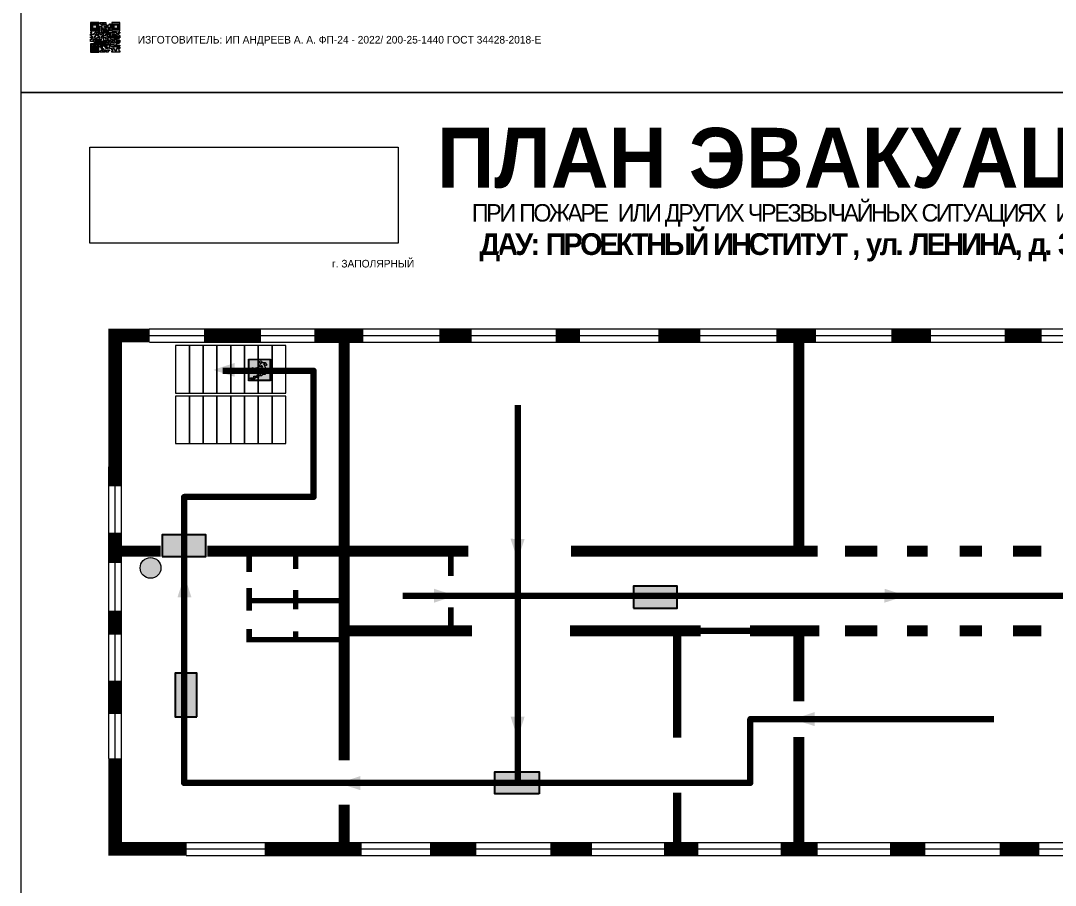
# Model space of a CAD drawing. Header units: millimetres. Extents: x 13114 to 67229, y 22859 to 38520.
# Drawn here: x 25589.3 to 25968.8, y 36054.6 to 36371.9 of the extents above; entities that cross this region are included whole.
import ezdxf

# ---------------------------------------------------------------- set-up
doc = ezdxf.new("R2010")
doc.units = ezdxf.units.MM
doc.layers.add('План_Штампы', color=7, linetype='Continuous')
doc.styles.add('обычный', font='arial.ttf')
picture_1 = doc.add_image_def('image1.jpg', size_in_pixel=(337, 105))

# ---------------------------------------------------------------- blocks, each defined once
blk = doc.blocks.new('A$C7B4425F7')
at = {"true_color": 0xffffff}
blk.add_hatch(color=7, dxfattribs=at).paths.add_polyline_path([(0, 0), (-16, 0), (-16, -8), (0, -8)])
h = blk.add_hatch(color=126)
h.paths.add_polyline_path([(-0.2, -0.2), (-15.8, -0.2), (-15.8, -7.8), (-0.2, -7.8)])
h.paths.add_polyline_path([(-11.76, -2.03), (-11.76, -3.66), (-11.17, -3.66, -0.568275), (-11.17, -6.18), (-12.58, -6.18), (-12.58, -2.03)], flags=16)
h.paths.add_polyline_path([(-13.33, -4.12, -0.495768), (-13.59, -6.18), (-15.03, -6.18), (-15.03, -2.03), (-13.59, -2.03, -0.487973)], flags=16)
h.paths.add_polyline_path([(-10.25, -2.03), (-9.48, -2.03), (-9.48, -6.18), (-10.25, -6.18)], flags=16)
h.paths.add_polyline_path([(-13.84, -3.69), (-14.24, -3.69), (-14.24, -3.03), (-13.9, -3.03, -0.692621)], flags=0)
h.paths.add_polyline_path([(-9.15, -2.03), (-8.4, -2.03), (-8.04, -3.07), (-7.68, -2.03), (-6.93, -2.03), (-7.64, -4.1), (-6.93, -6.18), (-7.68, -6.18), (-8.04, -5.14), (-8.4, -6.18), (-9.15, -6.18), (-8.44, -4.1)], flags=16)
h.paths.add_polyline_path([(-11.76, -4.46), (-11.42, -4.46, -0.692621), (-11.36, -5.12), (-11.76, -5.12)], flags=0)
h.paths.add_polyline_path([(-13.9, -5.2), (-14.24, -5.2), (-14.24, -4.55), (-13.84, -4.55, -0.708038)], flags=0)
edge = h.paths.add_edge_path(flags=16)
edge.add_ellipse((-5.51, -4.08), major_axis=(0, 2.05), ratio=0.586184, start_angle=0, end_angle=360)
edge = h.paths.add_edge_path(flags=0)
edge.add_ellipse((-5.51, -4.08), major_axis=(0, 1.14), ratio=0.454828, start_angle=0, end_angle=360)
h.paths.add_polyline_path([(-4.13, -4.96, 0.377264), (-3.48, -4.52, 0.0555), (-3.16, -2.03), (-1.66, -2.03), (-1.66, -4.96), (-0.96, -4.96), (-0.96, -7.01), (-1.75, -7.01), (-1.75, -6.18), (-3.3, -6.18), (-3.3, -7.02), (-4.13, -7.02)], flags=16)
h.paths.add_polyline_path([(-2.73, -2.91), (-2.28, -2.91), (-2.28, -4.96), (-3.05, -4.96, 0.079136)], flags=0)
at = {"color": 126}
blk.add_lwpolyline([(-16, -8), (0, -8), (0, 0), (-16, 0)], close=True, dxfattribs=at)
blk = doc.blocks.new('A$C32E8229D')
at = {"true_color": 0xffffff}
blk.add_hatch(color=7, dxfattribs=at).paths.add_polyline_path([(0, 0), (0, -8), (16, -8), (16, 0)])
h = blk.add_hatch(color=126)
h.paths.add_polyline_path([(0.2, -0.2), (15.8, -0.2), (15.8, -7.8), (0.2, -7.8)])
h.paths.add_polyline_path([(13.49, -2.05), (12.08, -2.05), (11.37, -2.63, 0.162397), (11.29, -2.84), (11.29, -3.63), (10.35, -3.63), (10.35, -4.05), (11.68, -4.05), (11.68, -3.48), (12.26, -4.28), (11.29, -5.1), (11.29, -6.78), (11.85, -6.78), (11.85, -5.44), (12.8, -4.64), (12.8, -5.94), (14.46, -5.94), (14.46, -5.39), (13.45, -5.39), (13.45, -3.97), (12.46, -2.59), (13.15, -2.59), (13.69, -3.34), (14.18, -3)], flags=16)
h.paths.add_polyline_path([(10.74, -1.82, 1), (11.8, -1.82, 1)], flags=16)
h.paths.add_polyline_path([(9.39, -3.59), (5.99, -3.59), (6.56, -3.03), (5.91, -3.03), (5.1, -3.83), (5.91, -4.64), (6.56, -4.64), (5.99, -4.09), (9.39, -4.09)], flags=16)
h.paths.add_polyline_path([(4.29, -1.08), (1.72, -1.08), (1.72, -6.6), (4.29, -6.6)], flags=16)
at = {"color": 126}
blk.add_lwpolyline([(16, -8), (0, -8), (0, 0), (16, 0)], close=True, dxfattribs=at)
blk = doc.blocks.new('вниз 3')
at = {"lineweight": 0, "true_color": 0xffffff}
h = blk.add_hatch(color=7, dxfattribs=at)
h.dxf.hatch_style = 1
h.paths.add_polyline_path([(40997.5, -4475.69), (40997.25, -4475.28), (40995.76, -4476.15), (40995.97, -4475.23), (40995.39, -4475.56), (40995.05, -4476.83), (40996.33, -4477.17), (40996.91, -4476.83), (40996, -4476.55)], flags=0)
h.paths.add_polyline_path([(40999.81, -4473.95), (41000.22, -4473.95), (41000.64, -4474.67), (41001.03, -4474.43), (41000.46, -4473.49), (41000.42, -4473.49), (40999.43, -4473.49), (40998.68, -4473.92), (40998.68, -4474.57), (40997.88, -4474.57), (40997.88, -4475), (40999.14, -4475), (40999.14, -4474.43), (40999.14, -4474.38), (40999.59, -4475.15), (40998.72, -4475.67), (40998.72, -4477.06), (40999.24, -4477.06), (40999.24, -4475.96), (40999.95, -4475.56), (40999.95, -4476.43), (41001.61, -4476.43), (41001.61, -4475.88), (41000.47, -4475.88), (41000.47, -4475.12)], flags=0)
h.paths.add_polyline_path([(40999.2, -4473.24, 1), (40998.35, -4473.24, 1)], flags=0)
h.paths.add_polyline_path([(41000.46, -4477.26), (41001.69, -4477.26), (41001.69, -4476.84), (41000.03, -4476.84), (41000.03, -4477.39), (40998.78, -4477.39), (40998.78, -4477.95), (40997.53, -4477.95), (40997.53, -4478.5), (40996.29, -4478.5), (40996.29, -4479.06), (40995.05, -4479.06), (40995.05, -4479.48), (40995.29, -4479.48), (40996.72, -4479.48), (40996.72, -4478.92), (40997.97, -4478.92), (40997.97, -4478.36), (40999.2, -4478.36), (40999.2, -4477.81), (41000.46, -4477.81)], flags=0)
h.paths.add_polyline_path([(41002.37, -4472.17), (40994.37, -4472.17), (40994.37, -4480.17), (41002.37, -4480.17)])
h.paths.add_polyline_path([(41002.16, -4479.96), (40994.57, -4479.96), (40994.57, -4472.37), (41002.16, -4472.37)], flags=16)
h.paths.add_polyline_path([(41001.61, -4475.88), (41001.61, -4476.43), (40999.95, -4476.43), (40999.95, -4475.56), (40999.24, -4475.96), (40999.24, -4477.06), (40998.72, -4477.06), (40998.72, -4475.67), (40999.59, -4475.15), (40999.14, -4474.38), (40999.14, -4474.43), (40999.14, -4475), (40997.88, -4475), (40997.88, -4474.57), (40998.68, -4474.57), (40998.68, -4473.92), (40999.43, -4473.49), (41000.42, -4473.49), (41000.46, -4473.49), (41001.03, -4474.43), (41000.64, -4474.67), (41000.22, -4473.95), (40999.81, -4473.95), (41000.47, -4475.12), (41000.47, -4475.88)], flags=0)
h.paths.add_polyline_path([(41001.69, -4476.84), (41001.69, -4477.26), (41000.46, -4477.26), (41000.46, -4477.81), (40999.2, -4477.81), (40999.2, -4478.36), (40997.97, -4478.36), (40997.97, -4478.92), (40996.72, -4478.92), (40996.72, -4479.48), (40995.05, -4479.48), (40995.05, -4479.06), (40996.29, -4479.06), (40996.29, -4478.5), (40997.53, -4478.5), (40997.53, -4477.95), (40998.78, -4477.95), (40998.78, -4477.39), (41000.03, -4477.39), (41000.03, -4476.84)], flags=0)
h.paths.add_polyline_path([(40998.35, -4473.24, -1), (40999.2, -4473.24, -1)], flags=0)
h.paths.add_polyline_path([(40997.5, -4475.69), (40996, -4476.55), (40996.91, -4476.83), (40996.33, -4477.17), (40995.05, -4476.83), (40995.39, -4475.56), (40995.97, -4475.23), (40995.76, -4476.15), (40997.25, -4475.28)], flags=0)
at = {"lineweight": 0}
h = blk.add_hatch(color=126, dxfattribs=at)
h.dxf.hatch_style = 1
h.paths.add_polyline_path([(41002.16, -4472.37), (40994.57, -4472.37), (40994.57, -4479.96), (41002.16, -4479.96)])
h.paths.add_polyline_path([(40995.97, -4475.23), (40995.76, -4476.15), (40997.25, -4475.28), (40997.5, -4475.69), (40996, -4476.55), (40996.91, -4476.83), (40996.33, -4477.17), (40995.05, -4476.83), (40995.39, -4475.56)], flags=16)
h.paths.add_polyline_path([(40997.88, -4474.57), (40998.68, -4474.57), (40998.68, -4473.92), (40999.43, -4473.49), (41000.42, -4473.49), (41000.46, -4473.49), (41001.03, -4474.43), (41000.64, -4474.67), (41000.22, -4473.95), (40999.81, -4473.95), (41000.47, -4475.12), (41000.47, -4475.88), (41001.61, -4475.88), (41001.61, -4476.43), (40999.95, -4476.43), (40999.95, -4475.56), (40999.24, -4475.96), (40999.24, -4477.06), (40998.72, -4477.06), (40998.72, -4475.67), (40999.59, -4475.15), (40999.14, -4474.38), (40999.14, -4474.43), (40999.14, -4475), (40997.88, -4475)], flags=16)
h.paths.add_polyline_path([(40998.35, -4473.24, -1), (40999.2, -4473.24, -1)], flags=16)
h.paths.add_polyline_path([(40997.53, -4477.95), (40998.78, -4477.95), (40998.78, -4477.39), (41000.03, -4477.39), (41000.03, -4476.84), (41001.69, -4476.84), (41001.69, -4477.26), (41000.46, -4477.26), (41000.46, -4477.81), (40999.2, -4477.81), (40999.2, -4478.36), (40997.97, -4478.36), (40997.97, -4478.92), (40996.72, -4478.92), (40996.72, -4479.48), (40995.05, -4479.48), (40995.05, -4479.06), (40996.29, -4479.06), (40996.29, -4478.5), (40997.53, -4478.5)], flags=16)
at = {"lineweight": 0, "true_color": 0xffffff}
h = blk.add_hatch(color=7, dxfattribs=at)
h.dxf.hatch_style = 1
h.paths.add_polyline_path([(40999.2, -4473.24, 1), (40998.35, -4473.24, 1)])
h.paths.add_polyline_path([(40999.81, -4473.95), (41000.22, -4473.95), (41000.64, -4474.67), (41001.03, -4474.43), (41000.46, -4473.49), (41000.42, -4473.49), (40999.43, -4473.49), (40998.68, -4473.92), (40998.68, -4474.57), (40997.88, -4474.57), (40997.88, -4475), (40999.14, -4475), (40999.14, -4474.43), (40999.14, -4474.38), (40999.59, -4475.15), (40998.72, -4475.67), (40998.72, -4477.06), (40999.24, -4477.06), (40999.24, -4475.96), (40999.95, -4475.56), (40999.95, -4476.43), (41001.61, -4476.43), (41001.61, -4475.88), (41000.47, -4475.88), (41000.47, -4475.12)])
h.paths.add_polyline_path([(40999.2, -4477.81), (41000.46, -4477.81), (41000.46, -4477.26), (41001.69, -4477.26), (41001.69, -4476.84), (41000.03, -4476.84), (41000.03, -4477.39), (40998.78, -4477.39), (40998.78, -4477.95), (40997.53, -4477.95), (40997.53, -4478.5), (40996.29, -4478.5), (40996.29, -4479.06), (40995.05, -4479.06), (40995.05, -4479.48), (40995.29, -4479.48), (40996.72, -4479.48), (40996.72, -4478.92), (40997.97, -4478.92), (40997.97, -4478.36), (40999.2, -4478.36)])
h.paths.add_polyline_path([(40997.5, -4475.69), (40997.25, -4475.28), (40995.76, -4476.15), (40995.97, -4475.23), (40995.39, -4475.56), (40995.05, -4476.83), (40996.33, -4477.17), (40996.91, -4476.83), (40996, -4476.55)])
at = {"color": 126, "lineweight": 0}
for points in [[(40994.37, -4472.17), (41002.37, -4472.17), (41002.37, -4480.17), (40994.37, -4480.17)], [(40994.57, -4472.37), (41002.16, -4472.37), (41002.16, -4479.96), (40994.57, -4479.96)]]:
    blk.add_lwpolyline(points, close=True, dxfattribs=at)
for points in [[(40999.14, -4474.43), (40999.14, -4475), (40997.88, -4475), (40997.88, -4474.57), (40998.68, -4474.57), (40998.68, -4473.92), (40999.43, -4473.49), (41000.42, -4473.49), (41000.46, -4473.49), (41001.03, -4474.43), (41000.64, -4474.67), (41000.22, -4473.95), (40999.81, -4473.95), (41000.47, -4475.12), (41000.47, -4475.88), (41001.61, -4475.88), (41001.61, -4476.43), (40999.95, -4476.43), (40999.95, -4475.56), (40999.24, -4475.96), (40999.24, -4477.06), (40998.72, -4477.06), (40998.72, -4475.67), (40999.59, -4475.15), (40999.14, -4474.38), (40999.14, -4474.43)], [(40995.05, -4476.83), (40995.39, -4475.56), (40995.97, -4475.23), (40995.76, -4476.15), (40997.25, -4475.28), (40997.5, -4475.69), (40996, -4476.55), (40996.91, -4476.83), (40996.33, -4477.17), (40995.05, -4476.83)], [(40995.29, -4479.48), (40995.05, -4479.48), (40995.05, -4479.06), (40996.29, -4479.06), (40996.29, -4478.5), (40997.53, -4478.5), (40997.53, -4477.95), (40998.78, -4477.95), (40998.78, -4477.39), (41000.03, -4477.39), (41000.03, -4476.84), (41001.69, -4476.84), (41001.69, -4477.26), (41000.46, -4477.26), (41000.46, -4477.81), (40999.2, -4477.81), (40999.2, -4478.36), (40997.97, -4478.36), (40997.97, -4478.92), (40996.72, -4478.92), (40996.72, -4479.48), (40995.05, -4479.48)]]:
    blk.add_lwpolyline(points, dxfattribs=at)
blk.add_circle((40998.77, -4473.24), 0.426, dxfattribs=at)
blk = doc.blocks.new('A$C7B8C2D5B')
at = {"lineweight": 0}
h = blk.add_hatch(color=5, dxfattribs=at)
h.dxf.hatch_style = 1
h.paths.add_polyline_path([(1.4, -3.02, 1), (-2.11, -3.02, 1)])
at = {"color": 5, "lineweight": 0}
blk.add_circle((-0.36, -3.02), 1.75, dxfattribs=at)
blk = doc.blocks.new('QR')
at = {"lineweight": 0}
h = blk.add_hatch(color=256, dxfattribs=at)
h.dxf.hatch_style = 1
h.paths.add_polyline_path([(9241.16, 2687.38), (9242.01, 2687.38), (9242.01, 2687.83), (9241.59, 2687.83), (9241.59, 2688.68), (9239.45, 2688.68), (9239.45, 2688.25), (9239.86, 2688.25), (9239.86, 2687.83), (9240.29, 2687.83), (9240.29, 2688.25), (9241.16, 2688.25), (9241.16, 2687.83), (9240.29, 2687.83), (9240.29, 2687.38), (9239.45, 2687.38), (9239.45, 2685.22), (9238.57, 2685.22), (9238.57, 2684.8), (9239.02, 2684.8), (9239.02, 2684.37), (9238.13, 2684.37), (9238.13, 2683.92), (9239.02, 2683.92), (9239.02, 2683.5), (9239.44, 2683.5), (9239.44, 2682.64), (9239.87, 2682.64), (9239.87, 2682.18), (9239.44, 2682.18), (9239.44, 2682.64), (9238.13, 2682.64), (9238.13, 2681.76), (9237.71, 2681.76), (9237.71, 2682.64), (9238.13, 2682.64), (9238.13, 2683.07), (9237.27, 2683.07), (9237.27, 2683.51), (9237.71, 2683.51), (9237.71, 2684.37), (9238.13, 2684.37), (9238.13, 2685.22), (9237.71, 2685.22), (9237.71, 2684.8), (9237.28, 2684.8), (9237.28, 2684.38), (9235.98, 2684.38), (9235.98, 2683.92), (9236.4, 2683.92), (9236.4, 2683.49), (9236.84, 2683.49), (9236.84, 2683.07), (9236.4, 2683.07), (9236.4, 2682.64), (9235.98, 2682.64), (9235.98, 2681.76), (9237.29, 2681.76), (9237.29, 2681.33), (9239.43, 2681.33), (9239.43, 2681.76), (9240.74, 2681.76), (9240.74, 2683.05), (9239.87, 2683.05), (9239.87, 2683.5), (9240.29, 2683.5), (9240.29, 2683.91), (9240.74, 2683.91), (9240.74, 2684.81), (9240.29, 2684.81), (9240.29, 2684.79), (9240.29, 2684.37), (9239.45, 2684.37), (9239.45, 2684.8), (9239.87, 2684.8), (9239.87, 2685.21), (9240.74, 2685.21), (9240.74, 2686.1), (9240.29, 2686.1), (9240.29, 2685.64), (9239.86, 2685.64), (9239.86, 2686.95), (9240.29, 2686.95), (9240.29, 2686.52), (9240.74, 2686.52), (9240.74, 2686.1), (9241.16, 2686.1), (9241.16, 2686.53), (9241.59, 2686.53), (9241.59, 2686.1), (9242.02, 2686.1), (9242.02, 2685.21), (9241.59, 2685.21), (9241.59, 2686.1), (9241.16, 2686.1), (9241.16, 2685.21), (9240.74, 2685.21), (9240.74, 2684.81), (9242.89, 2684.81), (9242.89, 2685.22), (9242.47, 2685.22), (9242.47, 2686.11), (9242.89, 2686.11), (9242.89, 2686.52), (9242.46, 2686.52), (9242.46, 2686.95), (9242.89, 2686.95), (9242.89, 2686.52), (9243.32, 2686.52), (9243.32, 2688.26), (9242.9, 2688.26), (9242.9, 2687.83), (9242.47, 2687.83), (9242.47, 2687.38), (9242.01, 2687.38), (9242.01, 2686.94), (9241.16, 2686.94)])
h.paths.add_polyline_path([(9239.02, 2682.18), (9239.02, 2681.76), (9238.54, 2681.76), (9238.54, 2682.18)], flags=16)
h.paths.add_polyline_path([(9237.27, 2682.65), (9237.27, 2682.19), (9236.83, 2682.19), (9236.83, 2682.65)], flags=16)
h = blk.add_hatch(color=256, dxfattribs=at)
h.dxf.hatch_style = 1
h.paths.add_polyline_path([(9238.15, 2687.83), (9236.83, 2687.83), (9236.83, 2686.52), (9238.15, 2686.52)], flags=0)
h.paths.add_polyline_path([(9239.01, 2685.65), (9239.01, 2688.68), (9235.98, 2688.68), (9235.98, 2685.65)])
h.paths.add_polyline_path([(9236.41, 2686.1), (9236.41, 2688.26), (9238.56, 2688.26), (9238.56, 2686.1)], flags=16)
h.paths.add_polyline_path([(9236.83, 2686.52), (9236.83, 2687.83), (9238.15, 2687.83), (9238.15, 2686.52)], flags=0)
h = blk.add_hatch(color=256, dxfattribs=at)
h.dxf.hatch_style = 1
h.paths.add_polyline_path([(9238.15, 2686.52), (9238.15, 2687.83), (9236.83, 2687.83), (9236.83, 2686.52)])
h.paths.add_polyline_path([(9245.91, 2686.52), (9245.91, 2687.83), (9244.59, 2687.83), (9244.59, 2686.52)], flags=0)
h.paths.add_polyline_path([(9246.77, 2685.65), (9246.77, 2688.68), (9243.74, 2688.68), (9243.74, 2685.65)])
h.paths.add_polyline_path([(9244.17, 2686.1), (9244.17, 2688.26), (9246.32, 2688.26), (9246.32, 2686.1)], flags=16)
h.paths.add_polyline_path([(9244.59, 2686.52), (9244.59, 2687.83), (9245.91, 2687.83), (9245.91, 2686.52)], flags=0)
h = blk.add_hatch(color=256, dxfattribs=at)
h.dxf.hatch_style = 1
h.paths.add_polyline_path([(9240.75, 2681.76), (9240.75, 2681.35), (9241.17, 2681.35), (9241.17, 2681.76)])
h.paths.add_polyline_path([(9241.6, 2682.18), (9241.17, 2682.18), (9241.17, 2681.76), (9241.6, 2681.76)])
h.paths.add_polyline_path([(9242.47, 2681.34), (9242.47, 2682.19), (9242.02, 2682.19), (9242.02, 2681.76), (9241.6, 2681.76), (9241.6, 2681.34)])
h.paths.add_polyline_path([(9239.87, 2678.3), (9239.44, 2678.3), (9239.44, 2677.89), (9241.17, 2677.89), (9241.17, 2678.3), (9240.28, 2678.3), (9240.28, 2678.73), (9239.87, 2678.73)])
h.paths.add_polyline_path([(9240.75, 2678.73), (9240.75, 2679.19), (9240.28, 2679.19), (9240.28, 2678.73)])
h.paths.add_polyline_path([(9241.6, 2678.73), (9241.17, 2678.73), (9241.17, 2678.3), (9241.6, 2678.3)])
h.paths.add_polyline_path([(9242.02, 2678.3), (9241.6, 2678.3), (9241.6, 2677.89), (9242.48, 2677.89), (9242.48, 2678.31), (9242.9, 2678.31), (9242.9, 2678.73), (9242.02, 2678.73)])
h.paths.add_polyline_path([(9246.36, 2684.37), (9246.36, 2684.79), (9245.93, 2684.79), (9245.93, 2684.37)])
h.paths.add_polyline_path([(9246.78, 2685.2), (9246.36, 2685.2), (9246.36, 2684.79), (9246.78, 2684.79)])
h.paths.add_polyline_path([(9245.91, 2687.83), (9244.59, 2687.83), (9244.59, 2686.52), (9245.91, 2686.52)])
h = blk.add_hatch(color=256, dxfattribs=at)
h.dxf.hatch_style = 1
h.paths.add_polyline_path([(9243.32, 2686.11), (9242.89, 2686.11), (9242.89, 2685.64), (9243.32, 2685.64)])
h.paths.add_polyline_path([(9239.02, 2683.07), (9239.02, 2683.5), (9238.56, 2683.5), (9238.56, 2683.07)])
h.paths.add_polyline_path([(9236.4, 2684.8), (9236.4, 2685.22), (9235.98, 2685.22), (9235.98, 2684.8)])
h.paths.add_polyline_path([(9236.4, 2683.07), (9236.4, 2683.49), (9235.98, 2683.49), (9235.98, 2683.07)])
h = blk.add_hatch(color=256, dxfattribs=at)
h.dxf.hatch_style = 1
h.paths.add_polyline_path([(9243.32, 2682.64), (9243.32, 2683.07), (9244.62, 2683.07), (9244.62, 2684.37), (9243.74, 2684.37), (9243.74, 2684.8), (9244.62, 2684.8), (9244.62, 2684.37), (9245.48, 2684.37), (9245.48, 2685.22), (9243.32, 2685.22), (9243.32, 2683.5), (9242.89, 2683.5), (9242.89, 2683.06), (9242.01, 2683.06), (9242.01, 2683.91), (9242.47, 2683.91), (9242.47, 2683.5), (9242.89, 2683.5), (9242.89, 2684.38), (9241.59, 2684.38), (9241.59, 2683.91), (9240.74, 2683.91), (9240.74, 2683.05), (9241.59, 2683.05), (9241.59, 2682.64), (9242.47, 2682.64), (9242.47, 2682.19), (9242.91, 2682.19), (9242.91, 2681.34), (9242.48, 2681.34), (9242.48, 2680.91), (9242.91, 2680.91), (9242.91, 2679.17), (9243.75, 2679.17), (9243.75, 2678.73), (9244.2, 2678.73), (9244.2, 2678.3), (9243.75, 2678.3), (9243.75, 2677.88), (9246.78, 2677.88), (9246.78, 2678.3), (9246.35, 2678.3), (9246.35, 2679.19), (9245.48, 2679.19), (9245.48, 2678.31), (9245.05, 2678.31), (9245.05, 2678.73), (9244.62, 2678.73), (9244.62, 2679.19), (9244.2, 2679.19), (9244.2, 2679.61), (9245.05, 2679.61), (9245.05, 2680.46), (9245.48, 2680.46), (9245.48, 2681.34), (9245.04, 2681.34), (9245.04, 2681.76), (9244.63, 2681.76), (9244.63, 2682.19), (9244.21, 2682.19), (9244.21, 2681.76), (9243.32, 2681.76), (9243.32, 2682.19), (9244.21, 2682.19), (9244.21, 2682.64)])
h.paths.add_polyline_path([(9243.75, 2683.49), (9243.75, 2683.92), (9244.21, 2683.92), (9244.21, 2683.49)], flags=16)
h.paths.add_polyline_path([(9243.32, 2681.34), (9244.63, 2681.34), (9244.63, 2680.04), (9243.32, 2680.04)], flags=16)
h.paths.add_polyline_path([(9243.76, 2680.89), (9244.18, 2680.89), (9244.18, 2680.48), (9243.76, 2680.48)], flags=0)
h = blk.add_hatch(color=256, dxfattribs=at)
h.dxf.hatch_style = 1
h.paths.add_polyline_path([(9246.36, 2683.07), (9246.78, 2683.07), (9246.78, 2683.92), (9246.36, 2683.92), (9246.36, 2683.49), (9245.92, 2683.49), (9245.92, 2683.92), (9245.06, 2683.92), (9245.06, 2683.49), (9245.48, 2683.49), (9245.48, 2683.07), (9244.62, 2683.07), (9244.62, 2682.65), (9245.05, 2682.65), (9245.05, 2682.18), (9245.48, 2682.18), (9245.48, 2682.65), (9246.36, 2682.65)])
h.paths.add_polyline_path([(9246.78, 2682.18), (9246.36, 2682.18), (9246.36, 2681.75), (9245.92, 2681.75), (9245.92, 2682.18), (9245.48, 2682.18), (9245.48, 2681.34), (9245.48, 2681.34), (9245.94, 2681.34), (9245.94, 2680.91), (9246.36, 2680.91), (9246.36, 2681.34), (9246.78, 2681.34)])
h = blk.add_hatch(color=256, dxfattribs=at)
h.dxf.hatch_style = 1
h.paths.add_polyline_path([(9235.98, 2680.9), (9235.98, 2677.86), (9239.02, 2677.86), (9239.02, 2680.9)])
h.paths.add_polyline_path([(9238.57, 2680.48), (9238.57, 2678.32), (9236.41, 2678.32), (9236.41, 2680.48)], flags=16)
h.paths.add_polyline_path([(9238.15, 2680.05), (9238.15, 2678.74), (9236.83, 2678.74), (9236.83, 2680.05)], flags=0)
h = blk.add_hatch(color=256, dxfattribs=at)
h.dxf.hatch_style = 1
h.paths.add_polyline_path([(9238.15, 2680.05), (9236.83, 2680.05), (9236.83, 2678.74), (9238.15, 2678.74)])
h = blk.add_hatch(color=256, dxfattribs=at)
h.dxf.hatch_style = 1
h.paths.add_polyline_path([(9242.02, 2680.46), (9242.48, 2680.46), (9242.48, 2680.91), (9241.58, 2680.91), (9241.58, 2681.35), (9241.17, 2681.35), (9241.17, 2680.91), (9240.75, 2680.91), (9240.75, 2681.33), (9239.43, 2681.33), (9239.43, 2680.46), (9239.86, 2680.46), (9239.86, 2680.92), (9240.3, 2680.92), (9240.3, 2680.46), (9239.86, 2680.46), (9239.86, 2680.04), (9239.44, 2680.04), (9239.44, 2679.62), (9239.86, 2679.62), (9239.86, 2679.19), (9240.29, 2679.19), (9240.29, 2680.03), (9241.18, 2680.03), (9241.18, 2680.47), (9241.6, 2680.47), (9241.6, 2680.03), (9241.18, 2680.03), (9241.18, 2679.61), (9241.6, 2679.61), (9241.6, 2679.19), (9242.47, 2679.19), (9242.47, 2679.6), (9242.02, 2679.6)])
h = blk.add_hatch(color=256, dxfattribs=at)
h.dxf.hatch_style = 1
h.paths.add_polyline_path([(9244.18, 2680.48), (9244.18, 2680.89), (9243.76, 2680.89), (9243.76, 2680.48)])
h = blk.add_hatch(color=256, dxfattribs=at)
h.dxf.hatch_style = 1
h.paths.add_polyline_path([(9245.93, 2680.04), (9245.93, 2680.46), (9245.48, 2680.46), (9245.48, 2679.62), (9246.35, 2679.62), (9246.35, 2680.04)])
h.paths.add_polyline_path([(9246.78, 2680.04), (9246.78, 2680.46), (9246.35, 2680.46), (9246.35, 2680.04)])
h.paths.add_polyline_path([(9246.78, 2679.18), (9246.78, 2679.62), (9246.35, 2679.62), (9246.35, 2679.18)])
for points in [[(9237.71, 2685.22), (9238.13, 2685.22), (9238.13, 2684.37), (9237.71, 2684.37), (9237.71, 2683.51), (9237.27, 2683.51), (9237.27, 2683.07), (9238.13, 2683.07), (9238.13, 2682.64), (9237.71, 2682.64), (9237.71, 2681.76), (9238.13, 2681.76), (9238.13, 2682.64), (9239.44, 2682.64), (9239.44, 2683.5), (9239.02, 2683.5), (9239.02, 2683.07), (9238.56, 2683.07), (9238.56, 2683.5), (9239.02, 2683.5), (9239.02, 2683.92), (9238.13, 2683.92), (9238.13, 2684.37), (9239.02, 2684.37), (9239.02, 2684.8), (9238.57, 2684.8), (9238.57, 2685.22), (9239.45, 2685.22), (9239.45, 2687.38), (9240.29, 2687.38), (9240.29, 2687.83), (9239.86, 2687.83), (9239.86, 2688.25), (9239.45, 2688.25), (9239.45, 2688.68), (9241.59, 2688.68), (9241.59, 2687.83), (9242.01, 2687.83), (9242.01, 2687.38), (9242.47, 2687.38), (9242.47, 2687.83), (9242.9, 2687.83), (9242.9, 2688.26), (9243.32, 2688.26), (9243.32, 2686.52), (9242.89, 2686.52), (9242.89, 2686.11), (9243.32, 2686.11), (9243.32, 2685.64), (9242.89, 2685.64), (9242.89, 2686.11), (9242.47, 2686.11), (9242.47, 2685.22), (9242.89, 2685.22), (9242.89, 2684.81), (9240.74, 2684.81), (9240.74, 2683.91), (9241.59, 2683.91), (9241.59, 2684.38), (9242.89, 2684.38), (9242.89, 2683.5), (9242.47, 2683.5), (9242.47, 2683.91), (9242.01, 2683.91), (9242.01, 2683.06), (9242.89, 2683.06), (9242.89, 2683.5), (9243.32, 2683.5), (9243.32, 2685.22), (9245.48, 2685.22), (9245.48, 2684.37), (9244.62, 2684.37), (9244.62, 2683.07), (9245.48, 2683.07), (9245.48, 2683.49), (9245.06, 2683.49), (9245.06, 2683.92), (9245.92, 2683.92), (9245.92, 2683.49), (9246.36, 2683.49), (9246.36, 2683.92), (9246.78, 2683.92), (9246.78, 2683.07), (9246.36, 2683.07), (9246.36, 2682.65), (9245.48, 2682.65), (9245.48, 2682.18), (9245.92, 2682.18), (9245.92, 2681.75), (9246.36, 2681.75), (9246.36, 2682.18), (9246.78, 2682.18), (9246.78, 2681.34), (9246.36, 2681.34), (9246.36, 2680.91), (9245.94, 2680.91), (9245.94, 2681.34), (9245.48, 2681.34), (9245.48, 2680.46), (9245.93, 2680.46), (9245.93, 2680.04), (9246.35, 2680.04), (9246.35, 2680.46), (9246.78, 2680.46), (9246.78, 2680.04), (9246.78, 2680.04), (9246.35, 2680.04), (9246.35, 2679.62), (9246.78, 2679.62), (9246.78, 2679.18), (9246.35, 2679.18), (9246.35, 2678.3), (9246.78, 2678.3), (9246.78, 2677.88), (9243.75, 2677.88), (9243.75, 2678.3), (9244.2, 2678.3), (9244.2, 2678.73), (9243.75, 2678.73), (9243.75, 2679.17), (9242.91, 2679.17), (9242.91, 2680.91), (9242.48, 2680.91), (9242.48, 2680.46), (9242.02, 2680.46), (9242.02, 2679.6), (9242.47, 2679.6), (9242.47, 2679.19), (9241.6, 2679.19), (9241.6, 2679.61), (9241.18, 2679.61), (9241.18, 2680.03), (9240.29, 2680.03), (9240.29, 2679.19), (9240.75, 2679.19), (9240.75, 2678.73), (9240.28, 2678.73), (9240.28, 2678.3), (9241.17, 2678.3), (9241.17, 2678.73), (9241.6, 2678.73), (9241.6, 2678.3), (9242.02, 2678.3), (9242.02, 2678.73), (9242.9, 2678.73), (9242.9, 2678.31), (9242.48, 2678.31), (9242.48, 2677.89), (9241.6, 2677.89), (9241.6, 2678.3), (9241.17, 2678.3), (9241.17, 2677.89), (9239.44, 2677.89), (9239.44, 2678.3), (9239.87, 2678.3), (9239.87, 2678.73), (9240.28, 2678.73), (9240.28, 2679.19), (9240.29, 2679.19), (9239.86, 2679.19), (9239.86, 2679.62), (9239.44, 2679.62), (9239.44, 2680.04), (9239.86, 2680.04), (9239.86, 2680.46), (9239.43, 2680.46), (9239.43, 2681.33), (9237.29, 2681.33), (9237.29, 2681.76), (9235.98, 2681.76), (9235.98, 2682.64), (9236.4, 2682.64), (9236.4, 2683.07), (9235.98, 2683.07), (9235.98, 2683.49), (9236.4, 2683.49), (9236.4, 2683.92), (9235.98, 2683.92), (9235.98, 2684.38), (9237.28, 2684.38), (9237.28, 2684.8), (9237.71, 2684.8), (9237.71, 2685.22), (9237.92, 2685.22)], [(9240.74, 2685.21), (9239.87, 2685.21), (9239.87, 2684.8), (9239.45, 2684.8), (9239.45, 2684.37), (9240.29, 2684.37), (9240.29, 2684.79), (9240.29, 2684.81), (9240.74, 2684.81), (9240.74, 2685.21), (9239.87, 2685.21)], [(9240.74, 2686.1), (9240.74, 2686.52), (9240.29, 2686.52), (9240.29, 2686.95), (9239.86, 2686.95), (9239.86, 2685.64), (9240.29, 2685.64), (9240.29, 2686.1), (9240.74, 2686.1), (9240.74, 2686.52)], [(9240.74, 2683.91), (9240.29, 2683.91), (9240.29, 2683.5), (9239.87, 2683.5), (9239.87, 2683.05), (9240.74, 2683.05), (9240.74, 2683.91)], [(9244.62, 2684.37), (9244.62, 2684.8), (9243.74, 2684.8), (9243.74, 2684.37), (9244.62, 2684.37)], [(9240.74, 2683.05), (9240.74, 2681.76), (9239.43, 2681.76), (9239.43, 2681.33), (9240.75, 2681.33), (9240.75, 2681.35), (9240.75, 2680.91), (9241.17, 2680.91), (9241.17, 2681.35), (9241.58, 2681.35), (9241.58, 2680.91), (9242.48, 2680.91), (9242.48, 2681.34), (9242.91, 2681.34), (9242.91, 2682.19), (9242.47, 2682.19), (9242.47, 2682.64), (9241.59, 2682.64), (9241.59, 2683.05), (9240.74, 2683.05)], [(9239.86, 2680.46), (9239.86, 2680.92), (9240.3, 2680.92), (9240.3, 2680.46), (9239.86, 2680.46)], [(9241.6, 2681.76), (9242.02, 2681.76), (9242.02, 2682.19), (9242.47, 2682.19), (9242.47, 2681.34), (9241.6, 2681.34), (9241.6, 2681.76)], [(9244.62, 2683.07), (9243.32, 2683.07), (9243.32, 2682.64), (9244.21, 2682.64), (9244.21, 2682.19), (9243.32, 2682.19), (9243.32, 2681.76), (9244.21, 2681.76), (9244.21, 2682.19), (9244.63, 2682.19), (9244.63, 2681.76), (9245.04, 2681.76), (9245.04, 2681.34), (9245.48, 2681.34)], [(9245.48, 2680.46), (9245.05, 2680.46), (9245.05, 2679.61), (9244.2, 2679.61), (9244.2, 2679.19), (9244.62, 2679.19), (9244.62, 2678.73), (9245.05, 2678.73), (9245.05, 2678.31), (9245.48, 2678.31), (9245.48, 2679.19), (9246.35, 2679.19), (9246.35, 2679.07)], [(9245.48, 2682.18), (9245.05, 2682.18), (9245.05, 2682.65), (9244.62, 2682.65), (9244.62, 2683.07)], [(9245.48, 2682.18), (9245.48, 2681.34)], [(9246.35, 2679.62), (9245.48, 2679.62), (9245.48, 2680.46)], [(9245.48, 2680.46), (9245.48, 2679.62), (9246.35, 2679.62), (9246.35, 2680.04), (9245.93, 2680.04), (9245.93, 2680.46), (9245.48, 2680.46), (9245.48, 2679.62)], [(9246.35, 2679.62), (9246.35, 2679.18)]]:
    blk.add_lwpolyline(points, dxfattribs=at)
for points in [[(9235.98, 2685.65), (9239.01, 2685.65), (9239.01, 2688.68), (9235.98, 2688.68)], [(9236.41, 2688.26), (9238.56, 2688.26), (9238.56, 2686.1), (9236.41, 2686.1)], [(9236.83, 2687.83), (9238.15, 2687.83), (9238.15, 2686.52), (9236.83, 2686.52)], [(9240.29, 2687.83), (9241.16, 2687.83), (9241.16, 2688.25), (9240.29, 2688.25)], [(9240.29, 2688.25), (9241.16, 2688.25), (9241.16, 2687.83), (9240.29, 2687.83)], [(9242.01, 2687.38), (9241.16, 2687.38), (9241.16, 2686.94), (9242.01, 2686.94)], [(9241.16, 2687.38), (9242.01, 2687.38), (9242.01, 2686.94), (9241.16, 2686.94)], [(9243.74, 2685.65), (9246.77, 2685.65), (9246.77, 2688.68), (9243.74, 2688.68)], [(9244.17, 2688.26), (9246.32, 2688.26), (9246.32, 2686.1), (9244.17, 2686.1)], [(9244.59, 2687.83), (9245.91, 2687.83), (9245.91, 2686.52), (9244.59, 2686.52)], [(9235.98, 2684.8), (9236.4, 2684.8), (9236.4, 2685.22), (9235.98, 2685.22)], [(9236.4, 2683.07), (9236.84, 2683.07), (9236.84, 2683.49), (9236.4, 2683.49)], [(9241.16, 2686.1), (9240.74, 2686.1), (9240.74, 2685.21), (9241.16, 2685.21)], [(9241.16, 2686.53), (9241.59, 2686.53), (9241.59, 2686.1), (9241.16, 2686.1)], [(9241.59, 2686.1), (9242.02, 2686.1), (9242.02, 2685.21), (9241.59, 2685.21)], [(9242.89, 2686.52), (9242.46, 2686.52), (9242.46, 2686.95), (9242.89, 2686.95)], [(9243.75, 2683.92), (9244.21, 2683.92), (9244.21, 2683.49), (9243.75, 2683.49)], [(9245.93, 2684.79), (9246.36, 2684.79), (9246.36, 2684.37), (9245.93, 2684.37)], [(9246.36, 2685.2), (9246.78, 2685.2), (9246.78, 2684.79), (9246.36, 2684.79)], [(9235.98, 2677.86), (9239.02, 2677.86), (9239.02, 2680.9), (9235.98, 2680.9)], [(9236.41, 2680.48), (9238.57, 2680.48), (9238.57, 2678.32), (9236.41, 2678.32)], [(9236.83, 2682.19), (9237.27, 2682.19), (9237.27, 2682.65), (9236.83, 2682.65)], [(9236.83, 2680.05), (9238.15, 2680.05), (9238.15, 2678.74), (9236.83, 2678.74)], [(9238.54, 2682.18), (9239.02, 2682.18), (9239.02, 2681.76), (9238.54, 2681.76)], [(9239.44, 2682.64), (9239.87, 2682.64), (9239.87, 2682.18), (9239.44, 2682.18)], [(9240.75, 2681.76), (9241.17, 2681.76), (9241.17, 2681.35), (9240.75, 2681.35)], [(9241.17, 2682.18), (9241.6, 2682.18), (9241.6, 2681.76), (9241.17, 2681.76)], [(9241.18, 2680.03), (9241.6, 2680.03), (9241.6, 2680.47), (9241.18, 2680.47)], [(9243.32, 2680.04), (9244.63, 2680.04), (9244.63, 2681.34), (9243.32, 2681.34)], [(9243.76, 2680.89), (9244.18, 2680.89), (9244.18, 2680.48), (9243.76, 2680.48)]]:
    blk.add_lwpolyline(points, close=True, dxfattribs=at)

msp = doc.modelspace()

# ---------------------------------------------------------------- linework, layer by layer
at = {"color": 5, "lineweight": 0}
for points in [[(25589.29, 36345.59), (26189.29, 36345.59), (26189.29, 36740.59), (25589.29, 36740.59)], [(25589.29, 35950.59), (26189.29, 35950.59), (26189.29, 36345.59), (25589.29, 36345.59)]]:
    msp.add_lwpolyline(points, close=True, dxfattribs=at)
at = {"lineweight": 100}
for points, const_width in [([(25623.95, 36201), (25623.95, 36256.41), (25636.55, 36256.41)], 5), ([(25656.5, 36256.41), (25677.5, 36256.41)], 5), ([(25697.03, 36256.41), (25714.93, 36256.41)], 5), ([(25707.96, 36254.71), (25707.96, 36100.47)], 4), ([(25742.89, 36256.41), (25754.66, 36256.41)], 5), ([(25785.57, 36256.41), (25794.4, 36256.41)], 5), ([(25823.2, 36256.41), (25838.66, 36256.41)], 5), ([(25866.51, 36256.41), (25881.06, 36256.41)], 5), ([(25874.73, 36177.22), (25874.73, 36254.65)], 4), ([(25908.7, 36256.41), (25923.26, 36256.41)], 5), ([(25950.26, 36256.41), (25963.76, 36256.41)], 5), ([(25623.95, 36172.93), (25623.95, 36184)], 5), ([(25624.16, 36177.22), (25640.6, 36177.22)], 4), ([(25657.81, 36177.22), (25753.52, 36177.22)], 4), ([(25673.12, 36176.93), (25673.12, 36169.62)], 2), ([(25690.13, 36170.65), (25690.13, 36177.16)], 2), ([(25747.06, 36168.07), (25747.06, 36177.19)], 2), ([(25791.12, 36177.22), (25881.59, 36177.22)], 4), ([(25891.65, 36177.22), (25903.56, 36177.22)], 4), ([(25914.44, 36177.22), (25922.03, 36177.22)], 4), ([(25933.74, 36177.22), (25941.95, 36177.22)], 4), ([(25953.24, 36177.22), (25963.71, 36177.22)], 4), ([(25673.12, 36163.72), (25673.12, 36155.33)], 2), ([(25690.13, 36155.9), (25690.13, 36162.94)], 2), ([(25623.95, 36146.58), (25623.95, 36155.36)], 5), ([(25673.12, 36159.09), (25707.95, 36159.09)], 2), ([(25747.06, 36156.58), (25747.06, 36148.25)], 2), ([(25673.12, 36148.69), (25673.12, 36144.73), (25707.95, 36144.73)], 2), ([(25707.96, 36147.94), (25754.85, 36147.94)], 4), ([(25838.74, 36147.94), (25790.77, 36147.94)], 4), ([(25882.19, 36147.94), (25856.83, 36147.94)], 4), ([(25874.73, 36147.94), (25874.73, 36122.08)], 4), ([(25891.65, 36147.94), (25903.56, 36147.94)], 4), ([(25914.44, 36147.94), (25922.03, 36147.94)], 4), ([(25933.74, 36147.94), (25941.95, 36147.94)], 4), ([(25953.24, 36147.94), (25963.71, 36147.94)], 4), ([(25690.13, 36144.73), (25690.13, 36147.79)], 2), ([(25830.07, 36108.71), (25830.07, 36147.26)], 3), ([(25623.95, 36117.51), (25623.95, 36129.64)], 5), ([(25874.73, 36109.03), (25874.73, 36067.54)], 4), ([(25650.22, 36067.96), (25623.95, 36067.96), (25623.95, 36101.19)], 5), ([(25830.07, 36069.48), (25830.07, 36088.58)], 3), ([(25707.96, 36084.2), (25707.96, 36068.27)], 4), ([(25714.36, 36067.96), (25678.73, 36067.96)], 5), ([(25756.44, 36067.96), (25739.47, 36067.96)], 5), ([(25798.86, 36067.96), (25783.59, 36067.96)], 5), ([(25837.89, 36067.96), (25825.33, 36067.96)], 5), ([(25881.66, 36067.96), (25868.09, 36067.96)], 5), ([(25921.15, 36067.96), (25908.13, 36067.96)], 5), ([(25962.98, 36067.96), (25948.36, 36067.96)], 5)]:
    msp.add_lwpolyline(points, dxfattribs=dict(at, const_width=const_width))
at = {"lineweight": 0}
for points in [[(25636.42, 36258.82), (26127.14, 36258.82)], [(25636.55, 36256.41), (26127.28, 36256.41)], [(25636.53, 36253.98), (26127.26, 36253.98)], [(25621.57, 36101.15), (25621.57, 36208.14)], [(25623.95, 36101.19), (25623.95, 36208.19)], [(25626.32, 36101), (25626.32, 36208)], [(25650.1, 36070.34), (26163.12, 36070.34)], [(25650.22, 36067.96), (26163.24, 36067.96)], [(25649.97, 36065.54), (26162.99, 36065.54)]]:
    msp.add_lwpolyline(points, dxfattribs=at)
for points in [[(25646.1, 36235.27), (25651.16, 36235.27), (25651.16, 36252.73), (25646.1, 36252.73)], [(25651.16, 36235.27), (25656.22, 36235.27), (25656.22, 36252.73), (25651.16, 36252.73)], [(25656.22, 36235.27), (25661.28, 36235.27), (25661.28, 36252.73), (25656.22, 36252.73)], [(25661.28, 36235.27), (25666.34, 36235.27), (25666.34, 36252.73), (25661.28, 36252.73)], [(25666.34, 36235.27), (25671.4, 36235.27), (25671.4, 36252.73), (25666.34, 36252.73)], [(25671.4, 36235.27), (25676.46, 36235.27), (25676.46, 36252.73), (25671.4, 36252.73)], [(25676.46, 36235.27), (25681.51, 36235.27), (25681.51, 36252.73), (25676.46, 36252.73)], [(25681.51, 36235.27), (25686.57, 36235.27), (25686.57, 36252.73), (25681.51, 36252.73)], [(25646.1, 36216.68), (25651.16, 36216.68), (25651.16, 36234.14), (25646.1, 36234.14)], [(25651.16, 36216.68), (25656.22, 36216.68), (25656.22, 36234.14), (25651.16, 36234.14)], [(25656.22, 36216.68), (25661.28, 36216.68), (25661.28, 36234.14), (25656.22, 36234.14)], [(25661.28, 36216.68), (25666.34, 36216.68), (25666.34, 36234.14), (25661.28, 36234.14)], [(25666.34, 36216.68), (25671.4, 36216.68), (25671.4, 36234.14), (25666.34, 36234.14)], [(25671.4, 36216.68), (25676.46, 36216.68), (25676.46, 36234.14), (25671.4, 36234.14)], [(25676.46, 36216.68), (25681.51, 36216.68), (25681.51, 36234.14), (25676.46, 36234.14)], [(25681.51, 36216.68), (25686.57, 36216.68), (25686.57, 36234.14), (25681.51, 36234.14)]]:
    msp.add_lwpolyline(points, close=True, dxfattribs=at)
at = {"color": 126, "lineweight": 100, "true_color": 0x008754}
for points in [[(25663.43, 36243.43), (25696.73, 36243.43), (25696.73, 36197.16), (25649.22, 36197.16), (25649.22, 36092.16), (25771.7, 36092.16), (25771.7, 36230.82)], [(25771.7, 36160.83), (25729.44, 36160.83)], [(25771.7, 36160.83), (26134.13, 36160.83), (26134.13, 36100.6)], [(25771.7, 36092.16), (25856.88, 36092.16), (25856.88, 36115.59), (25946.22, 36115.59)]]:
    msp.add_lwpolyline(points, dxfattribs=at)
at = {"lineweight": 100}
msp.add_lwpolyline([(25838.74, 36147.94), (25864.89, 36147.94)], dxfattribs=at)
at = {"layer": 'План_Штампы', "color": 126, "true_color": 0x008754}
for points in [[(25667.82, 36246.33), (25667.81, 36241.2), (25659.93, 36243.74)], [(25769, 36181.75), (25774.14, 36181.74), (25771.59, 36173.86)], [(25651.95, 36160.28), (25646.81, 36160.3), (25649.36, 36168.18)], [(25740.86, 36158.3), (25740.87, 36163.43), (25748.75, 36160.89)], [(25906.15, 36158.3), (25906.17, 36163.43), (25914.04, 36160.89)], [(25769, 36116.45), (25774.14, 36116.43), (25771.59, 36108.56)], [(25880.5, 36118.15), (25880.49, 36113.01), (25872.61, 36115.56)], [(25713.86, 36094.65), (25713.85, 36089.52), (25705.97, 36092.06)]]:
    msp.add_solid(points, dxfattribs=at)

# ---------------------------------------------------------------- block references
at = {"color": 22, "lineweight": 100, "true_color": 0xbb1e10}
msp.add_blockref('QR', (16378.93, 33682.55), dxfattribs=at)
at = {"color": 126, "true_color": 0x008754}
msp.add_blockref('вниз 3', (-15321.49, 40719.92), dxfattribs=at)
at = {"xscale": 2.177419353276491, "yscale": 2.177419353276491, "zscale": 2.177419353276491}
msp.add_blockref('A$C7B8C2D5B', (25637.71, 36177.64), dxfattribs=at)
at = {"layer": 'План_Штампы'}
msp.add_blockref('A$C7B4425F7', (25657.23, 36183.21), dxfattribs=at)
at = {"layer": 'План_Штампы', "color": 126, "true_color": 0x008754, "xscale": -1}
msp.add_blockref('A$C32E8229D', (25830.07, 36164.36), dxfattribs=at)
at = {"layer": 'План_Штампы', "color": 126, "true_color": 0x008754, "xscale": -1, "rotation": 90}
msp.add_blockref('A$C32E8229D', (25645.91, 36132.45), dxfattribs=at)
at = {"layer": 'План_Штампы', "color": 126, "true_color": 0x008754, "xscale": 1.012510887696, "yscale": 1.012510887696, "zscale": 1.012510887696, "rotation": 359.9978653237145}
msp.add_blockref('A$C32E8229D', (25763.26, 36096.2), dxfattribs=at)

# ---------------------------------------------------------------- texts
at = {"lineweight": 0, "style": 'обычный'}
for s, insert, char_height, width, attachment_point in [('\\pi-8.4,l8.4,t8.4;{\\fProxima Nova Rg|b0|i0|c204|p2;ИЗГОТОВИТЕЛЬ: ИП АНДРЕЕВ А. А.\\fProxima Nova Rg|b0|i0|c0|p2; \\fProxima Nova Rg|b0|i0|c204|p2;ФП-24 - 2022/ 200-25-1440 ГОСТ 34428-2018-Е\\H1.2266x; }', (25706.26, 36364.54), 2.8, 191.3484, 5), ('{\\fProxima Nova Rg|b1|i0|c204|p2;ПЛАН ЭВАКУАЦИИ}', (25741.94, 36332.61), 22, 493.8901, 1), ('\\pi-8.4,l8.4,t8.4;{\\fProxima Nova Rg|b0|i0|c204|p2;г. ЗАПОЛЯРНЫЙ\\H1.6404x; }', (25718.56, 36282.73), 2.8, 126.6484, 5)]:
    msp.add_mtext(s, dxfattribs=dict(at, insert=insert, char_height=char_height, width=width, attachment_point=attachment_point))
at = {"color": 0, "lineweight": 0, "insert": (25892.26, 36304.74), "char_height": 8, "width": 449.2158, "attachment_point": 5, "style": 'обычный'}
msp.add_mtext('{\\fArial Black|b1|i0|c204|p34;\\H2x;\\T0.85;  \\fArial Narrow|b0|i0|c204|p34;\\H0.8x;\\W0.9;\\P\\fProxima Nova Rg|b0|i0|c204|p2;\\H0.5x;\\W1;\\C256;ПРИ ПОЖАРЕ  ИЛИ ДРУГИХ ЧРЕЗВЫЧАЙНЫХ СИТУАЦИЯХ  ИЗ ПОМЕЩЕНИЙ \\fProxima Nova Rg|b1|i0|c204|p2;\\H1.25x;\\PДАУ: ПРОЕКТНЫЙ ИНСТИТУТ , ул. ЛЕНИНА, д. \\fProxima Nova Rg|b1|i0|c0|p2;31\\fProxima Nova Rg|b1|i0|c204|p2;  ,  3 ЭТАЖ}', dxfattribs=at)

# ---------------------------------------------------------------- pictures from other files: only their frames are drawn
at = {"color": 7, "lineweight": 0, "true_color": 0xf5f5ff}
image = msp.add_image(picture_1, insert=(25614.66, 36290.3), size_in_units=(113.11, 35.24), dxfattribs=at)
image.dxf.flags = 7

doc.saveas('drawing.dxf')
